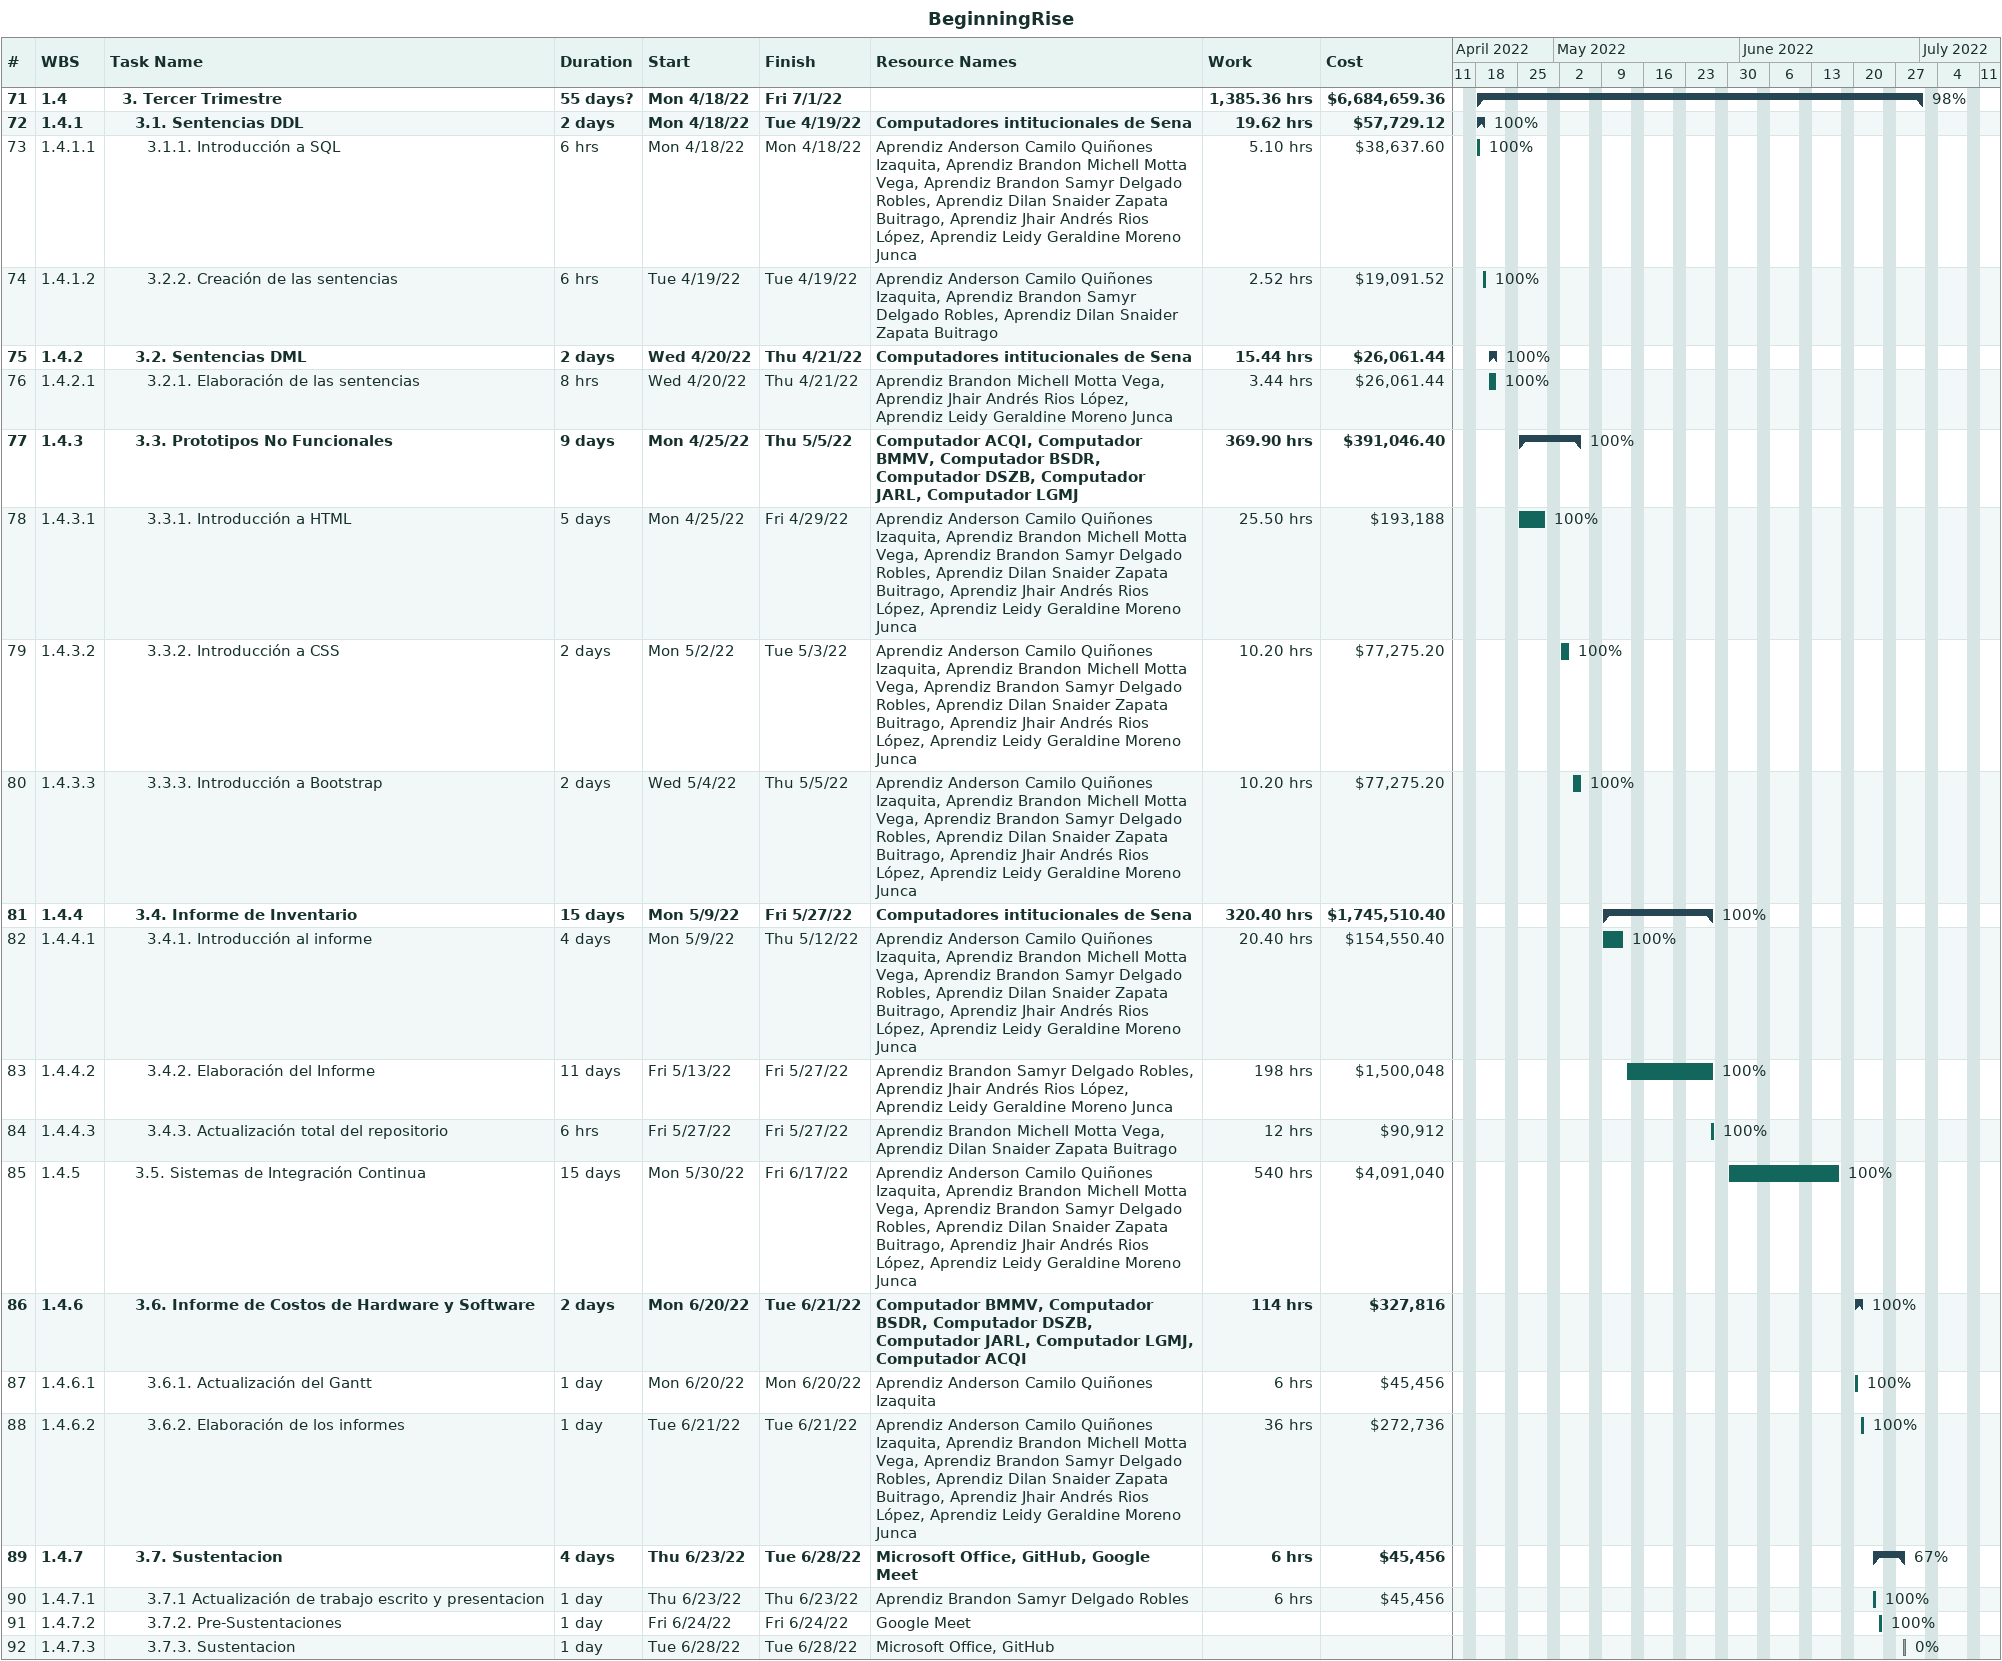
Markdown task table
BeginningRise

| ID | WBS | Task | Duration | Start | Finish | Resources | % complete | Work (h) | Cost ($) |
|---|---|---|---|---|---|---|---|---|---|
| 71 | 1.4 | **3. Tercer Trimestre** | 55d? | 2022-04-18 | 2022-07-01 |  | 98 | 1385.36 | 6684659.36 |
| 72 | 1.4.1 | **3.1. Sentencias DDL** | 2d | 2022-04-18 | 2022-04-19 | Computadores intitucionales de Sena | 100 | 19.62 | 57729.12 |
| 73 | 1.4.1.1 | 3.1.1. Introducción a SQL | 6h | 2022-04-18 | 2022-04-18 | Aprendiz Anderson Camilo Quiñones Izaquita, Aprendiz Brandon Michell Motta Vega, Aprendiz Brandon Samyr Delgado Robles, Aprendiz Dilan Snaider Zapata Buitrago, Aprendiz Jhair Andrés Rios López, Aprendiz Leidy Geraldine Moreno Junca | 100 | 5.10 | 38637.60 |
| 74 | 1.4.1.2 | 3.2.2. Creación de las sentencias | 6h | 2022-04-19 | 2022-04-19 | Aprendiz Anderson Camilo Quiñones Izaquita, Aprendiz Brandon Samyr Delgado Robles, Aprendiz Dilan Snaider Zapata Buitrago | 100 | 2.52 | 19091.52 |
| 75 | 1.4.2 | **3.2. Sentencias DML** | 2d | 2022-04-20 | 2022-04-21 | Computadores intitucionales de Sena | 100 | 15.44 | 26061.44 |
| 76 | 1.4.2.1 | 3.2.1. Elaboración de las sentencias | 8h | 2022-04-20 | 2022-04-21 | Aprendiz Brandon Michell Motta Vega, Aprendiz Jhair Andrés Rios López, Aprendiz Leidy Geraldine Moreno Junca | 100 | 3.44 | 26061.44 |
| 77 | 1.4.3 | **3.3. Prototipos No Funcionales** | 9d | 2022-04-25 | 2022-05-05 | Computador ACQI, Computador BMMV, Computador BSDR, Computador DSZB, Computador JARL, Computador LGMJ | 100 | 369.90 | 391046.40 |
| 78 | 1.4.3.1 | 3.3.1. Introducción a HTML | 5d | 2022-04-25 | 2022-04-29 | Aprendiz Anderson Camilo Quiñones Izaquita, Aprendiz Brandon Michell Motta Vega, Aprendiz Brandon Samyr Delgado Robles, Aprendiz Dilan Snaider Zapata Buitrago, Aprendiz Jhair Andrés Rios López, Aprendiz Leidy Geraldine Moreno Junca | 100 | 25.50 | 193188 |
| 79 | 1.4.3.2 | 3.3.2. Introducción a CSS | 2d | 2022-05-02 | 2022-05-03 | Aprendiz Anderson Camilo Quiñones Izaquita, Aprendiz Brandon Michell Motta Vega, Aprendiz Brandon Samyr Delgado Robles, Aprendiz Dilan Snaider Zapata Buitrago, Aprendiz Jhair Andrés Rios López, Aprendiz Leidy Geraldine Moreno Junca | 100 | 10.20 | 77275.20 |
| 80 | 1.4.3.3 | 3.3.3. Introducción a Bootstrap | 2d | 2022-05-04 | 2022-05-05 | Aprendiz Anderson Camilo Quiñones Izaquita, Aprendiz Brandon Michell Motta Vega, Aprendiz Brandon Samyr Delgado Robles, Aprendiz Dilan Snaider Zapata Buitrago, Aprendiz Jhair Andrés Rios López, Aprendiz Leidy Geraldine Moreno Junca | 100 | 10.20 | 77275.20 |
| 81 | 1.4.4 | **3.4. Informe de Inventario** | 15d | 2022-05-09 | 2022-05-27 | Computadores intitucionales de Sena | 100 | 320.40 | 1745510.40 |
| 82 | 1.4.4.1 | 3.4.1. Introducción al informe | 4d | 2022-05-09 | 2022-05-12 | Aprendiz Anderson Camilo Quiñones Izaquita, Aprendiz Brandon Michell Motta Vega, Aprendiz Brandon Samyr Delgado Robles, Aprendiz Dilan Snaider Zapata Buitrago, Aprendiz Jhair Andrés Rios López, Aprendiz Leidy Geraldine Moreno Junca | 100 | 20.40 | 154550.40 |
| 83 | 1.4.4.2 | 3.4.2. Elaboración del Informe | 11d | 2022-05-13 | 2022-05-27 | Aprendiz Brandon Samyr Delgado Robles, Aprendiz Jhair Andrés Rios López, Aprendiz Leidy Geraldine Moreno Junca | 100 | 198 | 1500048 |
| 84 | 1.4.4.3 | 3.4.3. Actualización total del repositorio | 6h | 2022-05-27 | 2022-05-27 | Aprendiz Brandon Michell Motta Vega, Aprendiz Dilan Snaider Zapata Buitrago | 100 | 12 | 90912 |
| 85 | 1.4.5 | 3.5. Sistemas de Integración Continua | 15d | 2022-05-30 | 2022-06-17 | Aprendiz Anderson Camilo Quiñones Izaquita, Aprendiz Brandon Michell Motta Vega, Aprendiz Brandon Samyr Delgado Robles, Aprendiz Dilan Snaider Zapata Buitrago, Aprendiz Jhair Andrés Rios López, Aprendiz Leidy Geraldine Moreno Junca | 100 | 540 | 4091040 |
| 86 | 1.4.6 | **3.6. Informe de Costos de Hardware y Software** | 2d | 2022-06-20 | 2022-06-21 | Computador BMMV, Computador BSDR, Computador DSZB, Computador JARL, Computador LGMJ, Computador ACQI | 100 | 114 | 327816 |
| 87 | 1.4.6.1 | 3.6.1. Actualización del Gantt | 1d | 2022-06-20 | 2022-06-20 | Aprendiz Anderson Camilo Quiñones Izaquita | 100 | 6 | 45456 |
| 88 | 1.4.6.2 | 3.6.2. Elaboración de los informes | 1d | 2022-06-21 | 2022-06-21 | Aprendiz Anderson Camilo Quiñones Izaquita, Aprendiz Brandon Michell Motta Vega, Aprendiz Brandon Samyr Delgado Robles, Aprendiz Dilan Snaider Zapata Buitrago, Aprendiz Jhair Andrés Rios López, Aprendiz Leidy Geraldine Moreno Junca | 100 | 36 | 272736 |
| 89 | 1.4.7 | **3.7. Sustentacion** | 4d | 2022-06-23 | 2022-06-28 | Microsoft Office, GitHub, Google Meet | 67 | 6 | 45456 |
| 90 | 1.4.7.1 | 3.7.1 Actualización de trabajo escrito y presentacion | 1d | 2022-06-23 | 2022-06-23 | Aprendiz Brandon Samyr Delgado Robles | 100 | 6 | 45456 |
| 91 | 1.4.7.2 | 3.7.2. Pre-Sustentaciones | 1d | 2022-06-24 | 2022-06-24 | Google Meet | 100 |  |  |
| 92 | 1.4.7.3 | 3.7.3. Sustentacion | 1d | 2022-06-28 | 2022-06-28 | Microsoft Office, GitHub | 0 |  |  |
